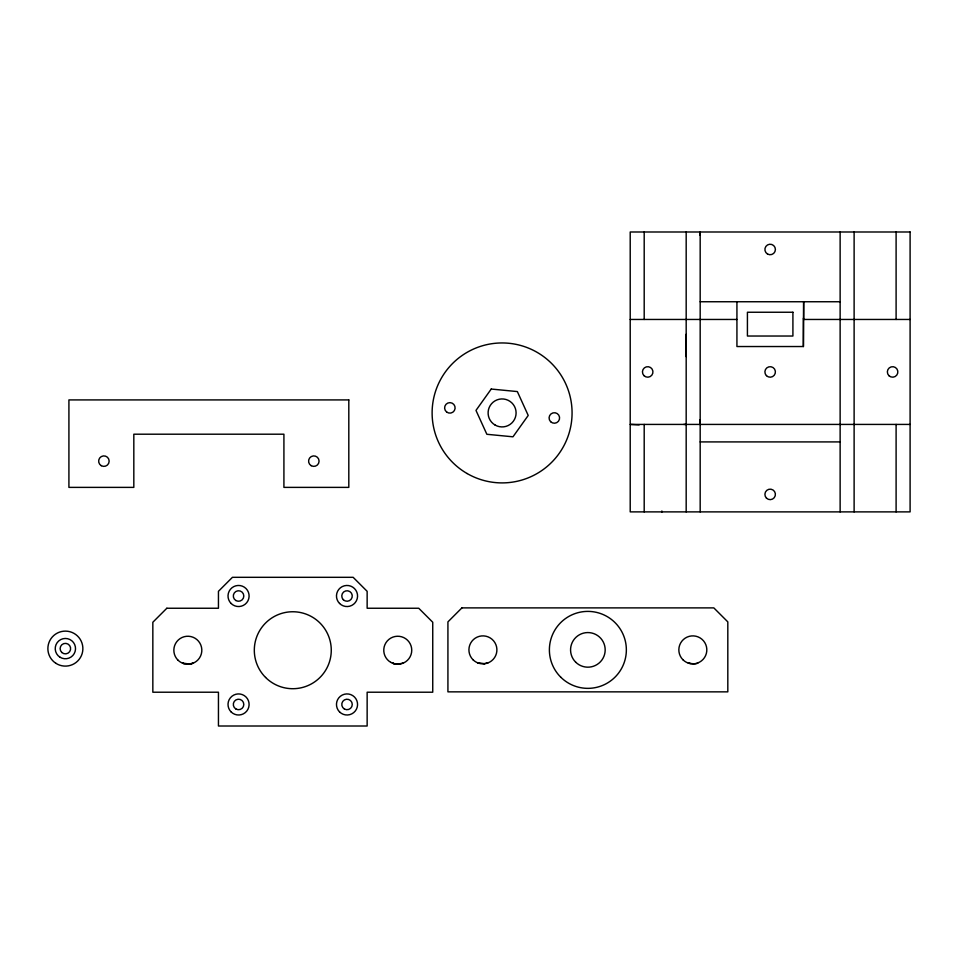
<?xml version="1.0" encoding="UTF-8"?>
<svg xmlns="http://www.w3.org/2000/svg" width="958" height="958" viewBox="0 0 958 958"><rect width="100%" height="100%" fill="white"/><g stroke="black" fill="none" stroke-linecap="round" stroke-linejoin="round"><path stroke-width="1.44" d="M661.882 511.883L661.882 510.985L661.762 511.883M686.179 356.615L686.179 334.282M736.93 301.746L736.93 346.533L803.403 346.533L803.642 301.746L803.642 319.457L910.1 319.457M699.771 234.961L700.178 231.992L700.178 511.883M402.995 663.08L397.75 664.229L393.355 663.439M698.083 662.732C696.37 665.582 683.066 661.595 690.203 663.523M189.049 664.062L192.45 663.331M191.444 663.75L193.073 663.08M488.149 662.72L484.125 663.702M686.179 424.418L683.773 424.418M189.325 664.026L182.583 663.08M484.401 663.666L477.659 662.72L479.287 663.391M700.178 301.746L840.13 301.746M630.208 319.457L736.93 319.457M910.1 424.418L630.208 424.418L639.154 424.897M700.178 441.913L840.13 441.913M182.727 663.14L184.211 663.75M393.211 663.379L392.505 663.08L394.085 663.75M699.843 421.484L700.178 424.418L699.759 419.987M896.101 231.992L896.101 319.457M896.101 424.418L896.101 511.883M854.117 231.992L854.117 511.883M840.13 231.992L840.13 511.883M803.403 318.164L803.403 346.533M686.179 231.992L686.179 511.883M644.195 231.992L644.195 319.457M644.195 424.418L644.195 511.883M491.226 389.044L475.982 410.407L486.856 434.285L512.973 436.812L528.217 415.449L517.344 391.571L491.226 389.044M166.836 608.246L152.837 622.245L152.837 692.215L218.448 692.215L218.448 726.008L367.142 726.008L367.142 692.215L432.741 692.215L432.741 622.245L418.742 608.246L367.142 608.246L367.142 591.314L353.143 577.315L232.435 577.315L218.448 591.314L218.448 608.246L166.836 608.246M461.912 607.887L447.925 621.886L447.925 691.856L727.817 691.856L727.817 621.886L713.818 607.887L461.912 607.887M910.1 231.992L630.208 231.992L630.208 511.883L910.1 511.883L910.1 231.992M792.913 312.248L747.42 312.248L747.42 336.03L792.913 336.03L792.913 312.248M348.808 399.917L68.916 399.917L68.916 487.382L133.821 487.382L133.821 434.202L283.915 434.202L283.915 487.382L348.808 487.382L348.808 399.917M766.436 375.656A5.245 5.245 0 0 0 775.226 373.297A5.245 5.245 0 0 0 768.795 366.866A5.245 5.245 0 0 0 766.436 375.656M643.992 375.656A5.245 5.245 0 0 0 652.769 373.297A5.245 5.245 0 0 0 646.339 366.866A5.245 5.245 0 0 0 643.992 375.656M888.964 375.716A5.245 5.245 0 0 0 897.694 373.213A5.245 5.245 0 0 0 891.156 366.89A5.245 5.245 0 0 0 888.964 375.716M766.436 498.1A5.245 5.245 0 0 0 775.226 495.753A5.245 5.245 0 0 0 768.795 489.322A5.245 5.245 0 0 0 766.436 498.1M767.526 254.026A5.245 5.245 0 0 0 775.405 249.487A5.245 5.245 0 0 0 767.526 244.937A5.245 5.245 0 0 0 767.526 254.026M231.106 711.914A10.538 10.538 0 0 0 248.745 707.184A10.538 10.538 0 0 0 235.836 694.275A10.538 10.538 0 0 0 231.106 711.914M343.311 599.708A5.245 5.245 0 0 0 352.089 597.361A5.245 5.245 0 0 0 345.658 590.93A5.245 5.245 0 0 0 343.311 599.708M235.931 709.004A5.245 5.245 0 0 0 243.811 704.465A5.245 5.245 0 0 0 235.931 699.915A5.245 5.245 0 0 0 235.931 709.004M390.756 662.349A13.999 13.999 0 0 0 411.748 650.231A13.999 13.999 0 0 0 390.756 638.112A13.999 13.999 0 0 0 390.756 662.349M339.563 603.456A10.538 10.538 0 0 0 357.202 598.726A10.538 10.538 0 0 0 344.293 585.817A10.538 10.538 0 0 0 339.563 603.456M177.937 660.122A13.999 13.999 0 0 0 201.348 653.859A13.999 13.999 0 0 0 184.211 636.711A13.999 13.999 0 0 0 177.937 660.122M235.931 600.546A5.245 5.245 0 0 0 243.811 595.996A5.245 5.245 0 0 0 235.931 591.457A5.245 5.245 0 0 0 235.931 600.546M339.563 711.914A10.538 10.538 0 0 0 357.202 707.184A10.538 10.538 0 0 0 344.293 694.275A10.538 10.538 0 0 0 339.563 711.914M344.401 709.004A5.245 5.245 0 0 0 352.269 704.465A5.245 5.245 0 0 0 344.401 699.915A5.245 5.245 0 0 0 344.401 709.004M231.106 603.456A10.538 10.538 0 0 0 248.745 598.726A10.538 10.538 0 0 0 235.836 585.817A10.538 10.538 0 0 0 231.106 603.456M265.582 677.45A38.488 38.488 0 0 0 329.959 660.194A38.488 38.488 0 0 0 282.826 613.06A38.488 38.488 0 0 0 265.582 677.45M575.626 662.11A17.316 17.316 0 0 0 604.594 654.35A17.316 17.316 0 0 0 583.386 633.154A17.316 17.316 0 0 0 575.626 662.11M682.934 659.763A13.999 13.999 0 0 0 706.345 653.5A13.999 13.999 0 0 0 689.209 636.351A13.999 13.999 0 0 0 682.934 659.763M473.012 659.763A13.999 13.999 0 0 0 496.424 653.5A13.999 13.999 0 0 0 479.287 636.351A13.999 13.999 0 0 0 473.012 659.763M560.658 677.09A38.488 38.488 0 0 0 625.047 659.834A38.488 38.488 0 0 0 577.913 612.701A38.488 38.488 0 0 0 560.658 677.09M55.935 663.343A17.495 17.495 0 0 0 82.855 649.416A17.495 17.495 0 0 0 57.336 633.07A17.495 17.495 0 0 0 55.935 663.343M59.899 657.152A10.143 10.143 0 0 0 75.514 649.081A10.143 10.143 0 0 0 60.713 639.597A10.143 10.143 0 0 0 59.899 657.152M61.851 652.506A5.245 5.245 0 0 0 70.509 649.716A5.245 5.245 0 0 0 63.767 643.62A5.245 5.245 0 0 0 61.851 652.506M446.691 412.06A5.245 5.245 0 0 0 455.074 408.539A5.245 5.245 0 0 0 447.829 403.043A5.245 5.245 0 0 0 446.691 412.06M550.622 421.688A5.245 5.245 0 0 0 559.412 419.329A5.245 5.245 0 0 0 552.982 412.898A5.245 5.245 0 0 0 550.622 421.688M467.109 473.527A69.97 69.97 0 0 0 572.07 412.922A69.97 69.97 0 0 0 467.109 352.328A69.97 69.97 0 0 0 467.109 473.527M495.106 425.053A13.999 13.999 0 0 0 516.099 412.922A13.999 13.999 0 0 0 495.106 400.803A13.999 13.999 0 0 0 495.106 425.053M311.206 465.684A5.245 5.245 0 0 0 319.074 461.145A5.245 5.245 0 0 0 311.206 456.595A5.245 5.245 0 0 0 311.206 465.684M101.273 465.684A5.245 5.245 0 0 0 109.152 461.145A5.245 5.245 0 0 0 101.273 456.595A5.245 5.245 0 0 0 101.273 465.684"/></g></svg>
